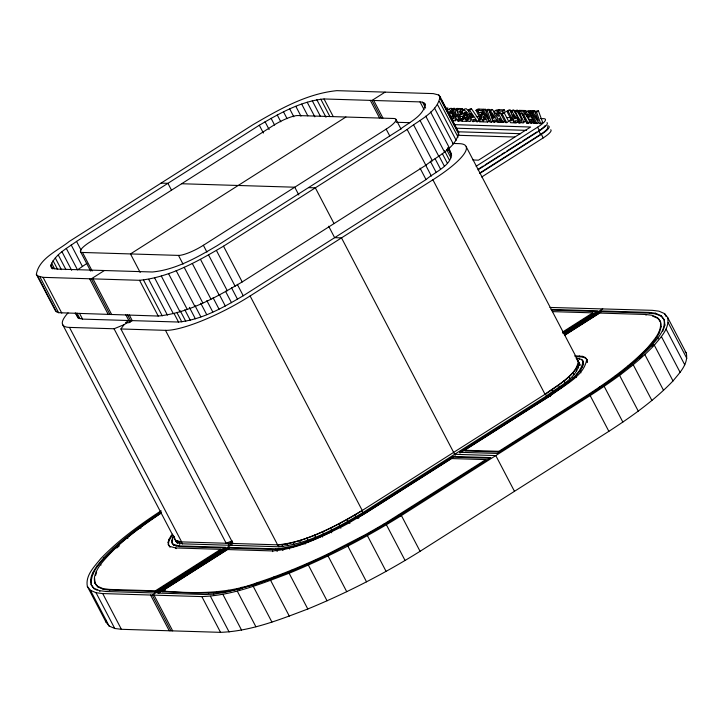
<?xml version="1.0" encoding="UTF-8"?>
<svg xmlns="http://www.w3.org/2000/svg" width="723" height="723" viewBox="0 0 723 723"><rect width="100%" height="100%" fill="white"/><g stroke="black" fill="none" stroke-linecap="round" stroke-linejoin="round"><path stroke-width="1.08" d="M527.338 111.487L527.962 110.664L530.574 110.691L528.612 111.929C522.874 110.276 526.398 117.289 528.838 118.581L530.185 123.317L532.914 122.53M50.917 265.106C55.517 254.062 67.302 248.152 76.521 241.41L259.313 125.242C279.313 113.538 300.551 101.22 324.031 98.961L420.027 101.898L422.575 102.214L425.323 104.211C423.289 116.475 408.757 122.404 399.873 129.544L217.081 245.712C197.081 257.415 175.852 269.733 152.363 271.993L56.376 269.055L52.056 267.962L51.08 266.742L50.917 265.106L52.96 269.001M91.035 584.527L94.415 589.001C84.157 579.213 97.56 565.25 104.04 557.478C120.967 539.837 140.831 525.323 161.184 511.911M91.414 585.241C89.562 569.941 104.464 559.132 113.647 549.001C128.558 535.553 144.745 523.579 161.563 512.625M161.346 512.987C139.403 527.853 117.253 543.479 100.633 564.401C96.15 570.501 90.483 580.921 98.021 587.004L103.362 589.335L109.733 590.131L155.752 591.541L221.039 550.058L220.669 549.335L175.761 547.962L169.733 546.398L168.305 544.618C167.42 540.65 170.14 537.072 172.508 534.161M95.608 575.363L96.593 572.3L96.222 571.586M169.733 546.398L170.113 547.112L168.685 545.332C167.799 541.364 170.511 537.785 172.878 534.875M224.907 547.998L179.458 546.606L173.71 545.124C170.782 542.792 171.694 538.599 173.701 535.969M172.363 543.434L172.68 537.623M36.358 274.342L37.632 275.942L43.091 277.352L139.53 280.298C169.986 277.261 197.542 261.365 223.515 246.191L407.157 129.48C418.671 120.235 437.442 112.508 440.045 96.611L438.762 95.011L433.303 93.601L336.864 90.655C306.416 93.683 278.852 109.589 252.887 124.763L69.236 241.473C57.732 250.718 38.952 258.445 36.358 274.342L55.047 310.095L56.322 311.685L58.644 312.707L158.22 316.05C188.676 313.014 216.231 297.117 242.205 281.943L425.847 165.233C437.361 155.978 456.132 148.251 458.734 132.354L440.045 96.611M75.246 312.978L78.22 318.012L82.539 319.105L178.527 322.042C202.015 319.783 223.244 307.465 243.244 295.761L426.037 179.593C434.252 171.947 460.018 162.169 447.998 147.582M174.451 536.737L174.659 538.888L175.933 540.479L181.392 541.889L277.831 544.844C308.278 541.807 335.843 525.91 361.816 510.736L545.458 394.026C556.972 384.772 575.743 377.045 578.337 361.148L466.172 146.67M175.671 540.813L176.945 542.413L182.404 543.823L278.843 546.769C309.29 543.741 336.855 527.835 362.819 512.661L546.471 395.951C557.975 386.706 576.755 378.979 579.349 363.082L577.062 359.557A70.267 15.328 -27.6 0 1 545.034 394.297L432.896 179.801A70.267 15.328 -27.6 0 0 459.25 143.642L452.661 143.443M583.027 361.184L583.624 364.166L580.677 370.303L573.402 378.192L562.313 387.293L548.667 396.656L460 453.005L459.62 452.291L548.287 395.942C560.162 386.299 580.605 377.795 583.027 361.184L581.681 359.494L575.933 358.002M574.767 355.797L582.684 356.367L585.278 357.496L586.705 359.277C584.392 376.52 562.404 385.992 550.113 395.924L464.6 450.266L464.979 450.98L499.259 452.029L586.904 396.331C611.333 380.117 636.276 363.335 654.758 340.208C659.231 334.107 664.907 323.687 657.37 317.605L652.029 315.282L645.657 314.478L599.629 313.068L564.627 335.318M464.6 450.266L498.888 451.315L586.534 395.617C608.242 381.491 629.625 366.407 647.618 347.636C653.583 340.181 662.385 331.73 660.298 321.265M459.62 452.291L497.334 453.438L588.35 395.598C610.61 381.12 632.526 365.648 650.971 346.416C657.09 338.771 666.118 330.104 663.976 319.367L660.967 315.617L655.499 313.222L648.983 312.408L601.184 310.944L564.329 334.36M663.145 330.357L664.844 325.142L664.356 320.081L660.967 315.617M161.112 510.772C139.593 524.871 118.554 540.09 100.687 558.707C94.424 566.543 85.169 575.427 87.356 586.425L90.438 590.275L96.051 592.724L102.711 593.565L201.853 596.602C232.228 595.445 261.03 583.922 289.11 573.249C328.061 557.198 365.675 537.903 401.401 515.553L590.176 395.589C612.977 380.75 635.427 364.898 654.324 345.196C660.596 337.352 669.85 328.468 667.654 317.469L664.573 313.619L658.969 311.17L652.3 310.33L549.95 307.438M87.356 586.425L106.046 622.178L109.128 626.028L114.74 628.477L121.401 629.308L220.542 632.345C250.917 631.188 279.72 619.674 307.799 609.001C346.751 592.95 384.365 573.646 420.081 551.306L608.865 431.333C631.667 416.493 654.116 400.65 673.014 380.94C679.286 373.104 688.54 364.22 686.344 353.222L667.654 317.469M449.498 108.649L451.206 108.26A5.079 1.789 57.6 0 1 452.499 109.191L452.95 109.652M233.041 543.47L120.904 328.974L124.004 324.726L127.275 322.648M495.96 110.131L499.096 109.724L497.144 110.971C491.405 109.309 494.93 116.322 497.37 117.614L498.707 122.35L500.135 122.395L502.096 121.157L500.668 121.112M652.038 346.299L653.429 344.627M119.331 545.793L116.774 548.007L116.394 547.293M639.683 358.436L641.301 357.026M457.415 119.575L455.942 119.774M619.213 375.192L620.994 373.809M86.85 263.443L77.515 269.86L66.299 248.414M540.894 129.3L538.707 130.791L540.578 134.37L479.503 173.177M540.578 134.37L543.488 132.372A14.867 3.244 -27.6 0 0 547.428 126.968M104.374 270.529L91.315 278.825L110.004 314.568M345.919 117.018L130.483 253.927L140.172 272.454M385.088 92.128L372.029 100.425L381.202 117.976M82.485 252.463L178.482 255.4A20.669 4.51 -27.6 0 0 203.371 245.287L386.163 129.128A20.669 4.51 -27.6 0 0 393.908 118.491L297.921 115.553A20.669 4.51 -27.6 0 0 273.032 125.657L90.239 241.825A20.669 4.51 -27.6 0 0 82.485 252.463L92.173 270.989M446.082 109.408L448.043 108.161L446.615 108.116M451.595 109.571L453.556 108.333L454.884 108.369L452.923 109.616L451.595 109.571L457.623 121.093L458.942 121.139L460.903 119.891L459.584 119.846M454.884 109.67L456.837 108.432L458.174 108.468L456.213 109.715L454.884 109.67L456.674 116.783L452.923 109.616M447.953 112.472L448.359 113.394L449.688 113.43L451.64 112.192L451.242 111.288M467.889 120.542L466.588 121.374L462.774 121.256L461.663 119.114L464.139 119.196L462.693 116.439L460.605 116.376L459.521 114.315L461.617 114.379L460.352 111.948L457.867 111.875L456.746 109.733L458.707 108.486L462.521 108.604L463.524 110.52M128.821 320.524L125.558 322.594L128.983 322.702L132.246 320.623L129.263 314.912M456.746 109.733L460.56 109.851L462.521 108.604M452.227 115.788L450.266 117.036L452.896 116.24M459.521 114.315L461.482 113.068M475.671 120.343L473.71 121.591L472.282 121.545L468.305 110.086L470.257 108.839L471.513 108.875L478.942 119.575M468.305 110.086L469.552 110.122L471.513 108.875M466.1 113.99L464.139 115.237C465.44 117.614 466.624 121.871 470.104 121.545L470.429 121.301C470.447 117.135 467.438 110.14 462.729 109.995L462.521 110.294A4.058 1.437 57.6 0 0 462.621 111.929L463.307 113.628L464.582 113.674L466.543 112.427M464.139 115.237L466.398 115.309L467.7 114.478M461.663 119.114L463.624 117.876M475.969 110.321L477.921 109.074L479.259 109.119L477.297 110.357L475.969 110.321L480.867 119.702L478.554 119.629L479.674 121.771L483.316 121.88L477.297 110.357M477.831 110.375L479.792 109.137L483.606 109.245L481.645 110.492L477.831 110.375L478.951 112.526L481.437 112.598L482.702 115.029L480.614 114.966L481.69 117.018L483.777 117.081L485.223 119.837L482.747 119.765L483.859 121.898L487.673 122.015L489.625 120.768M466.398 115.309L467.392 117.216L466.471 117.189L467.401 118.97L468.712 118.147C468.748 116.548 463.768 109.01 464.582 113.674M493.348 120.886L491.387 122.133L489.932 122.088L482.051 110.511L484.003 109.263L485.495 109.309L486.715 111.179M472.11 117.307L473.294 117.343L470.619 113.33L472.11 117.307L473.411 116.484M482.051 110.511L483.533 110.556L485.495 109.309M483.533 110.556L489.019 118.97L485.729 110.619L487.691 109.372L489.164 109.417L492.589 118.798M485.729 110.619L487.212 110.664L489.164 109.417M480.614 114.966L482.566 113.719M496.593 120.985L494.631 122.232L493.203 122.187L489.227 110.727L491.179 109.48L492.435 109.516L494.912 113.086M489.227 110.727L490.474 110.764L492.435 109.516M478.554 119.629L480.515 118.391M473.71 121.591L472.914 119.449L474.74 119.503L476.177 121.663L477.605 121.708L479.557 120.461L478.138 120.416M482.747 119.765L484.708 118.518M479.674 121.771L480.976 120.94M506.715 122.603L505.386 122.558L500.479 113.177L498.825 113.131L497.704 110.99L499.665 109.742L504.283 109.878L505.404 112.029L503.443 113.267L501.816 113.222L506.715 122.603L508.676 121.356L503.768 111.975M498.825 113.131L500.126 112.3M497.704 110.99L502.322 111.125L504.283 109.878M493.032 117.948L494.216 117.985L491.541 113.972L493.032 117.948L494.333 117.126M506.859 111.27L508.188 111.306L514.207 122.829L510.565 122.72L509.444 120.578L511.757 120.651L506.859 111.27L508.811 110.023L510.149 110.059L511.649 112.942M508.188 111.306L510.149 110.059M518.002 121.636L516.041 122.883L514.613 122.838L510.628 111.378L512.589 110.14L513.845 110.176L515.083 111.957M510.628 111.378L511.884 111.423L513.845 110.176M514.315 111.496L515.644 111.532C519.34 122.323 526.055 125.377 517.325 111.586L518.662 111.631L523.063 120.117L523.344 122.991C517.948 123.362 517.135 114.333 514.315 111.496L516.267 110.248L517.605 110.294L518.581 112.173M515.644 111.532L517.605 110.294M517.325 111.586L519.286 110.339L520.623 110.384L518.662 111.631M500.135 122.395L498.978 118.355L499.701 118.373L501.834 122.449L503.136 121.618M526.254 114.514L530.176 122.015L528.215 123.253L526.886 123.217L521.988 113.836L520.325 113.791L519.204 111.64L521.166 110.402L525.784 110.538L526.525 111.975M501.834 122.449L503.163 122.485L505.124 121.247L503.795 121.202M509.444 120.578L511.405 119.331M520.325 113.791L521.635 112.96M519.204 111.64L523.823 111.785L525.784 110.538M514.442 118.608L515.626 118.644L512.941 114.632L514.442 118.608L515.743 117.777M528.215 123.253L523.316 113.882L524.943 113.927L526.254 113.104M529.534 111.957L531.495 110.718L532.824 110.755L530.863 112.002L529.534 111.957L535.562 123.479L536.891 123.525L538.852 122.277M531.36 112.02L532.842 112.065L538.328 120.479L535.047 112.128L536.999 110.881L538.481 110.926L542.657 122.395L540.696 123.642L539.241 123.597L531.36 112.02L533.321 110.773L534.803 110.818L536.023 112.689M532.842 112.065L534.803 110.818M535.047 112.128L536.52 112.173L538.481 110.926M516.041 122.883L515.237 120.741L517.062 120.795L518.508 122.955L519.936 123L521.889 121.762M120.904 328.974L165.477 330.339A70.267 15.328 -27.6 0 0 250.104 295.969L432.896 179.801M526.886 123.217L528.197 122.386M531.604 123.362L530.456 119.313L531.17 119.34L533.303 123.416L535.942 122.621M476.114 166.263L537.614 127.185A16.53 3.606 -27.6 0 0 543.813 118.671L540.433 118.572M478.572 169.01L483.271 166.019M485.151 164.826L499.25 155.87M501.129 154.677L504.88 152.291M506.76 151.089L520.858 142.133M522.738 140.94L536.827 131.984M477.984 169.842L539.485 130.755A16.53 3.606 -27.6 0 0 547.013 122.585M479.855 173.412L541.346 134.333A16.53 3.606 -27.6 0 0 547.546 125.829M481.717 176.99L543.217 137.903A16.53 3.606 -27.6 0 0 550.745 129.733M232.408 541.59L229.616 543.362L230.655 545.359M94.713 582.63L97.65 586.29L102.982 588.621L109.354 589.417L155.382 590.827L220.669 549.335M562.503 332.101L592.779 312.86L593.149 313.574L562.874 332.815M562.792 333.059L597.758 310.836L551.071 309.408M230.619 545.296L152.282 595.083L170.971 630.827M564.039 333.411L602.729 308.811M348.712 522.087C325.73 533.872 301.816 546.769 275.635 548.847L229.074 547.419L157.262 593.059L205.061 594.523L213.439 594.161L225.585 592.309L255.201 584.518L290.203 571.748L328.197 554.866L366.154 535.165L398.554 516.032L486.199 460.325L485.829 459.611L451.541 458.563L366.037 512.905L349.092 522.801L348.712 522.087L364.428 512.788L453.095 456.439L490.809 457.596L385.115 524.428L347.51 545.241M158.581 593.176L229.444 548.133L276.005 549.561C295.743 548.468 314.053 539.656 331.821 531.712L331.45 530.998M564.708 335.074L601.554 311.658L649.353 313.122L655.869 313.936L661.346 316.331M162.241 591.034C194.153 593.529 226.778 594.288 257.18 582.693C281.563 574.785 305.214 564.79 328.341 553.782L328.721 554.496C300.804 567.727 272.173 579.71 242.322 587.853C216.448 596.123 189.209 592.273 162.612 591.748L162.241 591.034L227.519 549.552L272.426 550.926C296.656 549.218 319.033 537.912 340.506 527.383L340.135 526.669M162.612 591.748L165.45 589.95M357.045 517.316L357.415 518.03L364.799 513.502L453.466 457.153L490.067 458.274M328.341 553.782L365.784 534.451L383.841 524.112L485.829 459.611M524.988 121.943L525.323 119.675L522.114 113.231M68.07 312.896A70.267 15.328 -27.6 0 0 69.48 327.402L114.053 328.766L124.004 324.726M232.155 540.831L226.182 543.262L114.053 328.766M476.186 116.602L479.566 116.71M506.615 117.533L511.125 117.677M528.847 121.97L530.176 122.015M396.249 122.277L409.787 122.684M453.384 124.6L530.601 127.031L478.527 160.163L472.896 159.991M456.367 128.215L526.597 130.366M458.237 131.785L520.668 133.701M457.876 135.291L514.731 137.036M161.066 183.118L167.917 183.326L171.487 190.149M181.636 183.741L294.767 187.212L298.843 195.011M308.477 187.628L315.336 187.835L334.026 223.588M551.441 310.122L597.017 311.514M552.363 311.622L592.779 312.86M575.137 356.511L583.054 357.081L585.657 358.21L587.085 359.991L587.311 362.395L586.94 361.681M454.64 454.306L495.788 455.571L514.478 491.315M171.984 542.72L173.339 544.401L179.078 545.892L225.639 547.32L153.836 592.95L106.037 591.495L99.521 590.673L94.044 588.278M523.859 121.853L524.546 121.997M652.408 315.996L657.74 318.328L660.668 321.988M95.328 589.399L97.153 590.194M467.401 118.97L468.685 119.431L468.739 118.156M685.115 351.676L686.344 353.222M457.451 130.764L458.734 132.354M451.486 154.261L448.016 148.269M583.407 361.898L581.681 359.494M577.062 359.557L580.424 365.133M468.929 111.234L466.236 108.721L464.482 109.046A4.058 1.437 57.6 0 0 464.392 109.471M450.953 118.165L453.24 120.614L455.454 120.822L454.686 116.846L450.537 110.438A5.079 1.789 57.6 0 0 449.245 109.507L447.736 109.562L447.664 111.667M511.884 111.423L519.936 123M490.474 110.764L498.527 122.35L497.099 122.304L495.662 120.145L493.836 120.09L494.631 122.232M469.552 110.122L477.605 121.708M451.595 117.072C455.707 122.286 452.725 113.782 450.772 112.291A1.817 0.642 57.6 0 0 449.896 111.55L449.146 111.929L449.688 113.43M664.573 313.619L666.136 316.602M668.16 322.648L686.85 358.4M664.473 324.419L664.844 325.142M666.073 329.073L684.762 364.826M655.499 313.222L655.869 313.936M657.37 317.605L657.74 318.328M660.777 326.2L661.147 326.913M662.431 330.691L662.81 331.405M648.983 312.408L649.353 313.122M661.437 336.629L680.126 372.381M658.798 332.309L659.168 333.023M645.657 314.478L646.037 315.192M657.912 338.066L658.282 338.78M654.387 339.494L654.758 340.208M654.324 345.196L673.014 380.94M530.863 112.002L536.891 123.525M537.614 127.185L539.485 130.755M541.346 134.333L543.217 137.903M528.612 111.929L534.631 123.452M647.618 347.636L647.998 348.359M523.823 111.785L524.943 113.927M644.862 354.613L663.551 390.366M641.744 355.608L642.114 356.322M638.617 356.602L638.996 357.316M502.322 111.125L503.443 113.267M633.212 364.726L651.902 400.479M501.111 113.565L502.114 115.481M630.375 365.476L630.745 366.19M497.144 110.971L503.163 122.485M601.184 310.944L601.554 311.658M627.537 366.227L627.907 366.941M481.645 110.492L487.673 122.015M619.575 375.373L638.264 411.125M480.759 111.993L482.268 114.876M483.271 116.801L484.781 119.675M617.071 375.861L617.442 376.575M614.559 376.349L614.939 377.063M460.56 109.851L466.588 121.374M604.175 386.353L622.865 422.105M459.674 111.351L461.184 114.234M462.187 116.15L463.696 119.033M602.042 386.57L602.422 387.284M456.213 109.715L462.232 121.238L460.903 121.193L457.153 114.026L458.942 121.139M586.705 359.277L587.085 359.991M585.278 357.496L585.657 358.21M599.918 386.796L600.289 387.51M582.684 356.367L583.054 357.081M583.253 363.452L583.624 364.166M579.259 355.933L579.629 356.647M579.213 358.418L579.593 359.132M582.331 366.272L582.711 366.986M450.989 117.144L449.534 113.394M438.762 95.011L440.325 97.994M441.355 99.982L447.591 111.893M448.631 113.882L454.857 125.793M455.897 127.781L456.936 129.769M440.253 98.753L458.942 134.505M578.545 363.298L579.593 365.287M580.298 369.589L580.677 370.303M439.385 101.419L458.075 137.162M577.686 365.955L578.725 367.944M580.533 372.119L580.912 372.833M590.176 395.589L608.865 431.333M437.469 104.546L456.15 140.298M575.761 369.091L576.8 371.08M577.18 373.339L577.56 374.053M586.534 395.617L586.904 396.331M576.159 376.475L576.529 377.198M434.523 108.088L453.213 143.841M572.815 372.634L573.854 374.622M573.032 377.469L573.402 378.192M430.601 111.993L449.29 147.745M568.902 376.538L569.941 378.527M424.347 102.991L425.368 104.943M447.664 148.269L451.649 155.897M422.575 102.214L425.63 108.061M446.498 149.354L450.989 157.93M567.917 381.907L568.296 382.63M420.027 101.898L424.103 109.697M444.537 150.791L449.516 160.325M425.775 116.186L444.464 151.938M564.076 380.723L565.115 382.72M442.286 153.502L447.266 163.037M561.934 386.579L562.313 387.293M438.789 155.535L444.274 166.019M420.126 120.596L438.816 156.34M558.418 385.133L559.982 388.115M435.101 158.735L440.578 169.218M555.183 391.396L555.553 392.11M413.746 125.142L432.435 160.895M552.047 389.688L553.601 392.67M430.284 161.148L436.267 172.589M550.113 395.924L550.483 396.638M548.287 395.942L548.667 396.656M407.157 129.48L425.847 165.233M545.458 394.026L547.022 397.008M425.404 164.627L431.387 176.069M395.951 119.376L401.048 129.128M420.063 168.152L426.037 179.593M373.746 100.479L382.919 118.03M386.163 129.128L389.733 135.951M370.312 100.37L379.494 117.921M324.031 98.961L333.204 116.502M320.759 99.096L329.932 116.647M316.819 99.702L325.992 117.253M498.888 451.315L499.259 452.029M312.273 100.75L320.434 116.349M307.203 102.232L314.848 116.855M301.699 104.112L307.817 115.816M295.852 106.371L300.949 116.123M289.751 108.965L293.827 116.764M283.515 111.848L287.085 118.671M277.252 114.975L280.822 121.798M455.192 455.363L341.5 237.885L334.641 237.677L328.667 226.236M453.095 456.439L453.466 457.153M271.062 118.283L274.623 125.106M265.043 121.726L269.119 129.525M259.313 125.242L263.389 133.041M401.401 515.553L420.081 551.306M399.792 515.436L400.162 516.15M398.183 515.309L398.554 516.032M386.398 524.753L405.088 560.506M383.841 524.112L384.22 524.826M364.428 512.788L364.799 513.502M250.104 295.969L362.241 510.465A70.267 15.328 -27.6 0 1 277.605 544.835L165.477 330.339M223.515 246.191L242.205 281.943M361.816 510.736L362.856 512.724M237.271 284.32L243.244 295.761M358.319 517.641L358.689 518.355M367.401 535.626L386.091 571.378M365.784 534.451L366.154 535.165M216.457 250.519L235.147 286.272M354.758 515.056L355.797 517.053M231.541 287.835L237.524 299.277M349.896 523.389L349.525 522.675L340.47 527.519L340.84 528.233M208.595 255.02L227.284 290.773M346.895 519.566L347.935 521.554M203.371 245.287L206.941 252.119M225.522 291.279L231.505 302.72M219.331 294.586L225.314 306.028M200.488 259.358L219.177 295.101M338.789 523.895L340.352 526.877M347.176 544.401L347.546 545.115M347.844 546.091L366.534 581.834M213.068 297.713L219.042 309.155M192.291 263.443L210.98 299.195M330.592 527.989L331.631 529.977M331.306 532.083L331.676 532.797M206.832 300.596L212.815 312.038M178.482 255.4L183.064 264.175M184.13 267.212L202.82 302.964M322.431 531.757L323.47 533.746M322.81 534.993L323.19 535.707M200.732 303.19L206.715 314.632M322.187 536.303L322.557 537.017M328.197 554.866L328.567 555.58M328.052 555.951L346.742 591.703M194.885 305.449L200.867 316.891M176.159 270.61L194.849 306.353M314.46 535.147L315.499 537.144M314.369 538.59L314.74 539.304M189.381 307.329L195.355 318.771M168.504 273.565L187.194 309.308M306.805 538.102L307.844 540.099M306.263 541.717L306.633 542.431M184.808 309.769L190.285 320.253M304.708 543.398L305.088 544.112M180.262 310.818L185.748 321.301M161.301 276.032L179.991 311.776M299.593 540.569L300.632 542.566M309.616 562.449L309.986 563.163M308.983 563.75L309.363 564.473M298.635 544.329L299.006 545.043M176.819 312.372L181.798 321.907M308.36 565.061L327.049 600.813M174.044 313.466L178.527 322.042M154.668 277.966L173.357 313.719M292.969 542.512L294.008 544.5M291.613 546.38L291.984 547.094M148.721 279.34L167.411 315.092M287.022 543.886L288.061 545.874M289.245 548.323L289.616 549.037M285.314 547.835L285.684 548.549M143.561 280.126L162.25 315.879M281.862 544.663L282.901 546.66M282.594 549.86L282.973 550.574M291.306 570.239L291.676 570.953M139.53 280.298L158.22 316.05M277.831 544.844L278.87 546.832M279.855 548.667L280.226 549.381M290.203 571.748L290.583 572.462M289.11 573.249L307.799 609.001M276.837 550.736L277.207 551.45M275.635 548.847L276.005 549.561M272.426 550.926L272.797 551.64M273.728 577.026L274.098 577.74M270.628 580.388L289.317 616.132M127.546 314.857L130.538 320.578M125.829 314.803L129.86 322.521M257.18 582.693L257.551 583.407M76.521 241.41L81.112 250.185M255.201 584.518L255.581 585.232M80.452 251.568L90.646 271.071M93.032 278.879L111.713 314.622M231.324 543.416L232.363 545.404M253.231 586.344L271.92 622.087M89.598 278.771L108.287 314.523M227.899 543.316L228.938 545.305M71.179 244.934L82.386 266.38M229.074 547.419L229.444 548.133M241.952 587.139L242.322 587.853M239.584 589.073L239.955 589.787M61.979 251.776L71.667 270.303M237.216 591.016L255.906 626.769M58.292 254.984L65.938 269.607M55.3 257.966L61.41 269.661M228.296 590.284L228.667 590.998M53.041 260.678L57.632 269.453M79.548 313.384L82.539 319.105M51.577 263.073L54.632 268.92M77 313.068L79.991 318.789M222.865 594.333L241.554 630.076M75.725 313.24L78.22 318.012M51.08 266.742L52.092 268.694M216.457 592.092L216.828 592.806M213.439 594.161L213.809 594.875M210.42 596.231L229.11 631.974M208.269 592.444L208.64 593.158M69.48 327.402L181.618 541.898A70.267 15.328 -27.6 0 1 174.478 536.728M43.091 277.352L61.78 313.095M181.392 541.889L182.431 543.877M39.955 276.954L58.644 312.707M178.256 541.5L179.819 544.482M179.078 545.892L179.458 546.606M37.632 275.942L56.322 311.685M175.933 540.479L177.497 543.461M62.558 324.374L176.222 541.87M171.188 535.743L171.559 536.457M175.797 545.476L176.177 546.199M201.853 596.602L220.542 632.345M175.761 547.962L176.132 548.676M171.767 540.442L172.137 541.156M173.339 544.401L173.71 545.124M169.037 539.241L169.417 539.964M168.07 542.223L168.45 542.937M168.305 544.618L168.685 545.332M152.969 517.325L153.348 518.039M140.452 527.555L140.831 528.269M137.948 528.034L138.319 528.757M155.382 590.827L155.752 591.541M127.483 537.668L127.854 538.391M124.636 538.418L125.016 539.132M153.999 595.137L172.689 630.881M150.565 595.029L169.254 630.781M113.276 548.287L113.647 549.001M104.04 557.478L104.419 558.192M100.633 564.401L101.003 565.115M97.108 565.829L97.478 566.552M109.354 589.417L109.733 590.131M102.982 588.621L103.362 589.335M92.58 573.203L92.951 573.917M102.711 593.565L121.401 629.308M97.65 586.29L98.021 587.004M99.521 590.673L99.891 591.387M90.547 579.475L90.917 580.189M96.051 592.724L114.74 628.477M90.438 590.275L109.128 626.028M536.52 112.173L540.696 123.642M487.212 110.664L491.387 122.133M105.847 620.108L106.046 622.178M94.614 578.418L95.093 583.344M545.287 125.404A14.867 3.244 -27.6 0 1 541.617 128.802M495.806 113.131L496.954 115.779L498.59 116.24L496.927 113.068L495.806 113.131M527.284 114.098L528.423 116.737L530.058 117.198L528.396 114.026L527.284 114.098"/></g></svg>
